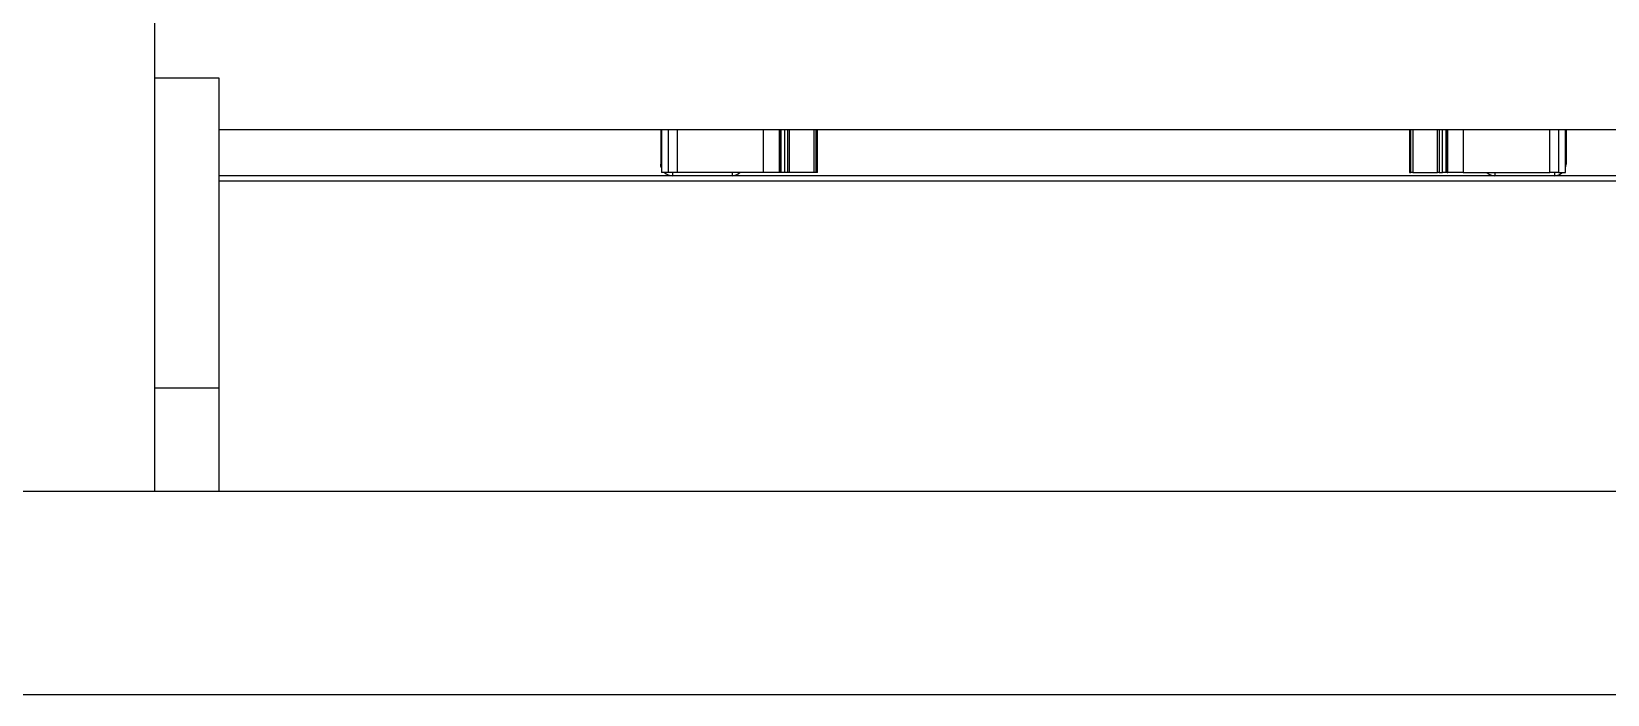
# Model space of a CAD drawing. Header units: millimetres. Extents: x -13464 to 9471, y -517 to 17126.
# Drawn here: x 5906 to 6680, y -517 to -191 of the extents above; entities that cross this region are included whole.
import ezdxf

# ---------------------------------------------------------------- set-up
doc = ezdxf.new("R2010")
doc.units = ezdxf.units.MM

msp = doc.modelspace()

# ---------------------------------------------------------------- linework, layer by layer
at = {"color": 7, "linetype": 'Continuous', "lineweight": 25}
for p, q in [((5966.19, 2021.4), (5966.19, -417)), ((5966.19, -213.8), (5997.72, -213.8)), ((5997.72, -213.8), (5997.72, -366.2)), ((5997.72, -239.2), (6747.72, -239.2)), ((6215.02, -239.2), (6215.02, -256.24)), ((6215.3, -239.2), (6215.3, -260.43)), ((6215.3, -239.2), (6215.3, -260.43)), ((6218.76, -260.43), (6218.76, -239.2)), ((6223.07, -239.2), (6223.07, -260.43)), ((6265.6, -260.43), (6265.6, -239.2)), ((6273.2, -239.2), (6273.2, -260.43)), ((6273.42, -260.43), (6273.42, -239.2)), ((6273.42, -260.43), (6273.42, -239.2)), ((6273.52, -260.43), (6273.52, -239.2)), ((6273.9, -239.2), (6273.9, -260.43)), ((6273.97, -260.43), (6273.97, -239.2)), ((6273.97, -260.43), (6273.97, -239.2)), ((6274.03, -239.2), (6274.03, -260.43)), ((6275.76, -239.2), (6275.76, -260.43)), ((6277.46, -260.43), (6277.46, -239.2)), ((6278.18, -239.2), (6278.18, -260.43)), ((6290.37, -260.43), (6290.37, -239.2)), ((6291.25, -239.2), (6291.25, -260.43)), ((6291.91, -260.43), (6291.91, -239.2)), ((6292.04, -260.43), (6292.04, -239.2)), ((6583.01, -239.2), (6583.01, -260.43)), ((6583.15, -239.2), (6583.15, -260.43)), ((6583.81, -260.43), (6583.81, -239.2)), ((6584.69, -239.2), (6584.69, -260.43)), ((6596.87, -260.43), (6596.87, -239.2)), ((6597.59, -239.2), (6597.59, -260.43)), ((6599.29, -260.43), (6599.29, -239.2)), ((6601.03, -260.43), (6601.03, -239.2)), ((6601.08, -239.2), (6601.08, -260.43)), ((6601.08, -239.2), (6601.08, -260.43)), ((6601.15, -260.43), (6601.15, -239.2)), ((6601.53, -239.2), (6601.53, -260.43)), ((6601.63, -239.2), (6601.63, -260.43)), ((6601.63, -239.2), (6601.63, -260.43)), ((6601.85, -260.43), (6601.85, -239.2)), ((6609.45, -239.2), (6609.45, -260.43)), ((6651.99, -260.43), (6651.99, -239.2)), ((6656.29, -239.2), (6656.29, -260.43)), ((6659.76, -260.43), (6659.76, -239.2)), ((6659.76, -260.43), (6659.76, -239.2)), ((6660.03, -239.2), (6660.03, -256.24)), ((6801.34, -261.95), (5997.72, -261.95)), ((6215.3, -256.24), (6215.02, -256.24)), ((6218.76, -260.43), (6215.3, -260.43)), ((6215.3, -260.43), (6215.3, -260.43)), ((6223.07, -260.43), (6218.76, -260.43)), ((6220.73, -260.43), (6220.73, -261.95)), ((6265.6, -260.43), (6223.07, -260.43)), ((6250.08, -260.43), (6250.08, -261.95)), ((6273.2, -260.43), (6265.6, -260.43)), ((6273.42, -260.43), (6273.2, -260.43)), ((6273.42, -260.43), (6273.42, -260.43)), ((6273.52, -260.43), (6273.42, -260.43)), ((6273.9, -260.43), (6273.52, -260.43)), ((6273.97, -260.43), (6273.9, -260.43)), ((6273.97, -260.43), (6273.97, -260.43)), ((6274.03, -260.43), (6273.97, -260.43)), ((6275.76, -260.43), (6274.03, -260.43)), ((6277.46, -260.43), (6275.76, -260.43)), ((6278.18, -260.43), (6277.46, -260.43)), ((6290.37, -260.43), (6278.18, -260.43)), ((6291.25, -260.43), (6290.37, -260.43)), ((6291.91, -260.43), (6291.25, -260.43)), ((6292.04, -260.43), (6291.91, -260.43)), ((6583.15, -260.43), (6583.01, -260.43)), ((6583.15, -260.43), (6583.81, -260.43)), ((6584.69, -260.43), (6583.81, -260.43)), ((6584.69, -260.43), (6596.87, -260.43)), ((6597.59, -260.43), (6596.87, -260.43)), ((6597.59, -260.43), (6599.29, -260.43)), ((6601.03, -260.43), (6599.29, -260.43)), ((6601.08, -260.43), (6601.03, -260.43)), ((6601.08, -260.43), (6601.15, -260.43)), ((6601.08, -260.43), (6601.08, -260.43)), ((6601.53, -260.43), (6601.15, -260.43)), ((6601.53, -260.43), (6601.63, -260.43)), ((6601.63, -260.43), (6601.85, -260.43)), ((6601.63, -260.43), (6601.63, -260.43)), ((6609.45, -260.43), (6601.85, -260.43)), ((6609.45, -260.43), (6651.99, -260.43)), ((6624.98, -260.43), (6624.98, -261.95)), ((6656.29, -260.43), (6651.99, -260.43)), ((6654.33, -260.43), (6654.33, -261.95)), ((6656.29, -260.43), (6659.76, -260.43)), ((6659.76, -256.24), (6660.03, -256.24)), ((6659.76, -260.43), (6659.76, -260.43)), ((6801.34, -264.6), (5997.72, -264.6)), ((5966.19, -366.2), (5997.72, -366.2)), ((5997.72, -366.2), (5997.72, -417)), ((-528.76, -417), (8271.24, -417)), ((-528.76, -517), (9471.24, -517))]:
    msp.add_line(p, q, dxfattribs=at)
at = {"color": 7, "linetype": 'Continuous', "lineweight": 25, "flags": 128}
for points in [[(6215.3, -257.99), (6215.13, -257.36), (6215.02, -256.24)], [(6659.76, -257.99), (6659.92, -257.36), (6660.03, -256.24)]]:
    msp.add_lwpolyline(points, dxfattribs=at)
at = {"color": 7, "linetype": 'Continuous', "lineweight": 25}
for centre, start, end in [((6220.73, -256.24), 227.1623, 270), ((6250.08, -256.24), 270, 312.8377), ((6624.98, -256.24), 227.1623, 270), ((6654.33, -256.24), 270, 312.8377)]:
    msp.add_arc(centre, 5.7, start, end, dxfattribs=at)

doc.saveas('drawing.dxf')
